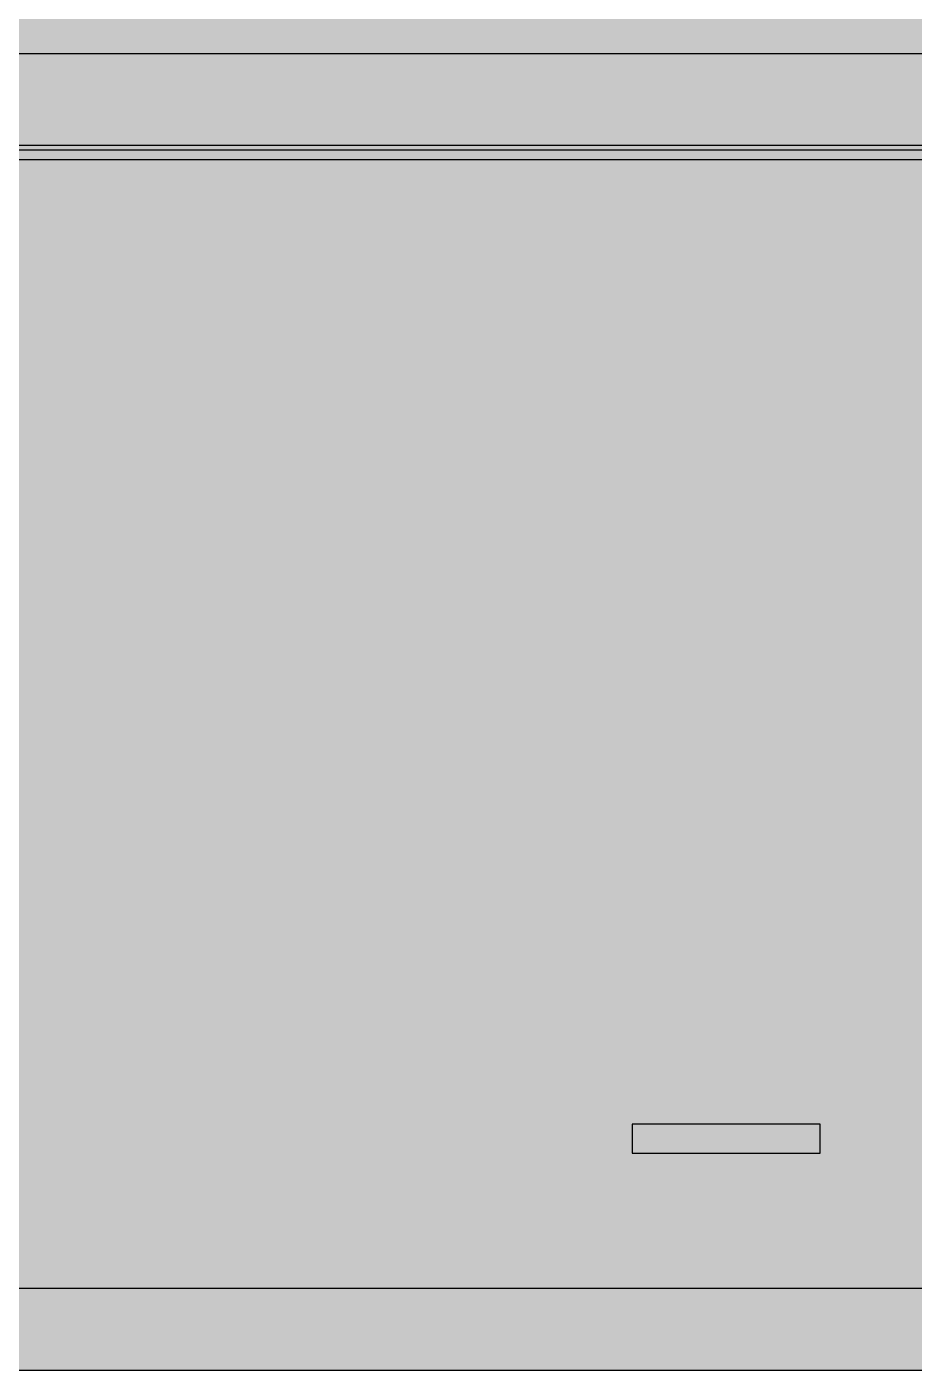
# Model space of a CAD drawing. Header units: millimetres. Extents: x 0 to 966, y -664 to 90.
# Drawn here: x 786 to 802.22, y -520 to -495.45 of the extents above; entities that cross this region are included whole.
import ezdxf

# ---------------------------------------------------------------- set-up
doc = ezdxf.new("R2010")
doc.units = ezdxf.units.MM
for name, color, linetype in [('HDL_BODY', 7, 'Continuous'), ('HDL_DETAIL', 7, 'Continuous'), ('HDL_PRINT', 7, 'Continuous')]:
    doc.layers.add(name, color=color, linetype=linetype)

# ---------------------------------------------------------------- blocks, each defined once
blk = doc.blocks.new('M_DMX512.1_FRONT')
at = {"layer": 'HDL_BODY', "true_color": 0x202126}
blk.add_hatch(color=250, dxfattribs=at).paths.add_polyline_path([(0, 0), (72, 0), (72, 90), (0, 90)])
at = {"layer": 'HDL_BODY', "true_color": 0x2a2a30}
blk.add_hatch(color=250, dxfattribs=at).paths.add_polyline_path([(0.4, 20.52), (71.6, 20.52), (71.6, 68.31), (0.4, 68.31)])
at = {"layer": 'HDL_BODY', "true_color": 0x23242a}
blk.add_hatch(color=250, dxfattribs=at).paths.add_polyline_path([(0.4, 0.5), (71.6, 0.5), (71.6, 19.8), (0.4, 19.8)])
at = {"layer": 'HDL_PRINT', "true_color": 0xdee1e9}
h = blk.add_hatch(color=254, dxfattribs=at)
h.paths.add_polyline_path([(43.537, 12.958), (43.537, 14.721), (44.152, 14.721), (44.197, 14.721), (44.241, 14.721), (44.285, 14.721), (44.329, 14.721), (44.373, 14.721), (44.417, 14.721), (44.454, 14.716), (44.492, 14.703), (44.529, 14.686), (44.567, 14.667), (44.605, 14.65), (44.644, 14.638), (44.682, 14.633), (44.688, 14.626), (44.704, 14.607), (44.725, 14.578), (44.746, 14.541), (44.762, 14.5), (44.768, 14.456), (44.801, 14.419), (44.825, 14.381), (44.841, 14.343), (44.85, 14.305), (44.855, 14.268), (44.857, 14.23), (44.857, 14.192), (44.853, 14.155), (44.842, 14.112), (44.825, 14.065), (44.802, 14.016), (44.775, 13.966), (44.746, 13.919), (44.714, 13.876), (44.682, 13.839), (44.649, 13.81), (44.61, 13.782), (44.564, 13.755), (44.511, 13.73), (44.453, 13.708), (44.387, 13.689), (44.316, 13.675), (44.237, 13.666), (44.152, 13.663), (43.712, 13.663), (43.712, 12.958), (43.537, 12.958)])
h.paths.add_polyline_path([(43.712, 13.928), (44.152, 13.928), (44.223, 13.928), (44.284, 13.93), (44.337, 13.935), (44.384, 13.944), (44.427, 13.96), (44.466, 13.983), (44.503, 14.016), (44.541, 14.023), (44.566, 14.042), (44.581, 14.071), (44.589, 14.107), (44.592, 14.148), (44.593, 14.192), (44.592, 14.236), (44.589, 14.277), (44.581, 14.313), (44.566, 14.342), (44.541, 14.361), (44.503, 14.368), (44.497, 14.406), (44.481, 14.434), (44.46, 14.456), (44.439, 14.479), (44.424, 14.507), (44.417, 14.545), (44.379, 14.545), (44.348, 14.545), (44.317, 14.545), (44.279, 14.545), (44.227, 14.545), (44.152, 14.545), (43.712, 14.545), (43.712, 13.928)])
for points in [[(48.557, 12.958), (49.087, 14.721), (49.262, 14.721), (48.736, 12.958), (48.557, 12.958)], [(49.441, 12.958), (49.441, 14.721), (49.616, 14.721), (49.616, 13.222), (50.497, 13.222), (50.497, 12.958), (49.441, 12.958)], [(50.761, 12.958), (50.761, 14.721), (52.085, 14.721), (52.085, 14.545), (51.026, 14.545), (51.026, 14.016), (51.996, 14.016), (51.996, 13.751), (51.026, 13.751), (51.026, 13.222), (52.085, 13.222), (52.085, 12.958), (50.761, 12.958)], [(45.122, 12.958), (45.122, 14.28), (45.298, 14.28), (45.298, 14.016), (45.304, 14.059), (45.321, 14.101), (45.342, 14.137), (45.364, 14.166), (45.38, 14.185), (45.387, 14.192), (45.424, 14.229), (45.451, 14.254), (45.473, 14.269), (45.496, 14.277), (45.524, 14.28), (45.562, 14.28), (45.6, 14.28), (45.628, 14.277), (45.651, 14.269), (45.674, 14.254), (45.701, 14.229), (45.738, 14.192), (45.738, 14.016), (45.686, 14.016), (45.639, 14.016), (45.599, 14.016), (45.572, 14.016), (45.562, 14.016), (45.518, 14.016), (45.487, 14.016), (45.46, 14.016), (45.43, 14.016), (45.387, 14.016), (45.386, 14.007), (45.381, 13.985), (45.367, 13.959), (45.341, 13.937), (45.298, 13.928), (45.298, 13.884), (45.298, 13.839), (45.298, 13.795), (45.298, 13.751), (45.298, 13.707), (45.298, 13.663), (45.298, 12.958), (45.122, 12.958)], [(46.621, 6.082), (46.883, 5.994), (46.854, 5.936), (46.825, 5.878), (46.796, 5.821), (46.767, 5.767), (46.737, 5.716), (46.708, 5.668), (46.679, 5.624), (46.65, 5.586), (46.621, 5.554), (46.562, 5.524), (46.503, 5.496), (46.444, 5.469), (46.385, 5.444), (46.326, 5.422), (46.267, 5.403), (46.209, 5.389), (46.15, 5.38), (46.092, 5.377), (46.026, 5.381), (45.961, 5.392), (45.898, 5.41), (45.838, 5.432), (45.782, 5.459), (45.732, 5.489), (45.688, 5.521), (45.651, 5.554), (45.618, 5.587), (45.585, 5.621), (45.551, 5.657), (45.518, 5.697), (45.485, 5.74), (45.452, 5.789), (45.419, 5.844), (45.387, 5.906), (45.357, 5.943), (45.335, 5.987), (45.319, 6.038), (45.309, 6.093), (45.302, 6.153), (45.299, 6.216), (45.298, 6.281), (45.298, 6.347), (45.298, 6.413), (45.299, 6.478), (45.302, 6.541), (45.309, 6.6), (45.319, 6.656), (45.335, 6.706), (45.357, 6.751), (45.387, 6.788), (45.419, 6.85), (45.452, 6.905), (45.485, 6.953), (45.518, 6.997), (45.551, 7.036), (45.585, 7.073), (45.618, 7.107), (45.651, 7.14), (45.717, 7.169), (45.782, 7.191), (45.844, 7.207), (45.904, 7.217), (45.959, 7.224), (46.01, 7.227), (46.054, 7.228), (46.092, 7.228), (46.157, 7.228), (46.222, 7.227), (46.285, 7.224), (46.344, 7.217), (46.4, 7.207), (46.45, 7.191), (46.495, 7.169), (46.532, 7.14), (46.587, 7.084), (46.636, 7.034), (46.679, 6.987), (46.714, 6.942), (46.744, 6.898), (46.767, 6.853), (46.783, 6.806), (46.793, 6.755), (46.797, 6.699), (46.621, 6.699), (46.583, 6.737), (46.547, 6.775), (46.513, 6.813), (46.485, 6.851), (46.462, 6.888), (46.448, 6.926), (46.443, 6.964), (46.405, 6.969), (46.366, 6.981), (46.324, 6.999), (46.276, 7.017), (46.223, 7.035), (46.162, 7.047), (46.092, 7.052), (46.049, 7.047), (45.998, 7.035), (45.943, 7.017), (45.886, 6.999), (45.831, 6.981), (45.781, 6.969), (45.738, 6.964), (45.706, 6.926), (45.681, 6.888), (45.661, 6.851), (45.642, 6.813), (45.621, 6.775), (45.596, 6.737), (45.562, 6.699), (45.562, 6.629), (45.562, 6.568), (45.562, 6.514), (45.562, 6.467), (45.562, 6.424), (45.562, 6.385), (45.562, 6.347), (45.562, 6.285), (45.562, 6.228), (45.562, 6.176), (45.562, 6.126), (45.562, 6.077), (45.562, 6.025), (45.562, 5.968), (45.562, 5.906), (45.6, 5.869), (45.638, 5.833), (45.676, 5.8), (45.713, 5.771), (45.751, 5.749), (45.789, 5.735), (45.827, 5.73), (45.865, 5.697), (45.903, 5.674), (45.941, 5.658), (45.978, 5.649), (46.016, 5.644), (46.054, 5.642), (46.092, 5.642), (46.162, 5.642), (46.223, 5.644), (46.276, 5.649), (46.324, 5.658), (46.366, 5.674), (46.405, 5.697), (46.443, 5.73), (46.476, 5.763), (46.508, 5.797), (46.538, 5.834), (46.565, 5.873), (46.588, 5.917), (46.606, 5.965), (46.617, 6.02), (46.621, 6.082)], [(47.061, 5.906), (47.237, 5.906), (47.27, 5.868), (47.296, 5.831), (47.316, 5.793), (47.335, 5.755), (47.355, 5.717), (47.38, 5.679), (47.412, 5.642), (47.419, 5.635), (47.439, 5.619), (47.468, 5.598), (47.505, 5.576), (47.547, 5.56), (47.591, 5.554), (47.628, 5.559), (47.665, 5.573), (47.703, 5.595), (47.74, 5.623), (47.778, 5.656), (47.815, 5.692), (47.853, 5.73), (47.886, 5.735), (47.909, 5.751), (47.925, 5.778), (47.935, 5.816), (47.94, 5.865), (47.941, 5.924), (47.942, 5.994), (47.941, 6.038), (47.938, 6.079), (47.931, 6.115), (47.915, 6.144), (47.89, 6.164), (47.853, 6.171), (47.815, 6.203), (47.778, 6.227), (47.74, 6.242), (47.703, 6.252), (47.665, 6.257), (47.628, 6.258), (47.591, 6.259), (47.502, 6.259), (47.502, 6.435), (47.54, 6.44), (47.577, 6.452), (47.615, 6.47), (47.653, 6.488), (47.69, 6.506), (47.728, 6.518), (47.766, 6.523), (47.798, 6.561), (47.821, 6.599), (47.836, 6.636), (47.846, 6.674), (47.85, 6.712), (47.852, 6.75), (47.853, 6.788), (47.852, 6.825), (47.849, 6.853), (47.842, 6.876), (47.827, 6.899), (47.803, 6.926), (47.766, 6.964), (47.759, 6.97), (47.74, 6.987), (47.711, 7.008), (47.675, 7.029), (47.634, 7.046), (47.591, 7.052), (47.547, 7.046), (47.505, 7.029), (47.468, 7.008), (47.439, 6.987), (47.419, 6.97), (47.412, 6.964), (47.38, 6.926), (47.355, 6.888), (47.335, 6.851), (47.316, 6.813), (47.296, 6.775), (47.27, 6.737), (47.237, 6.699), (47.061, 6.788), (47.066, 6.83), (47.081, 6.879), (47.102, 6.929), (47.13, 6.976), (47.163, 7.015), (47.199, 7.042), (47.237, 7.052), (47.27, 7.085), (47.305, 7.117), (47.341, 7.147), (47.38, 7.173), (47.424, 7.196), (47.473, 7.213), (47.528, 7.224), (47.591, 7.228), (47.628, 7.228), (47.665, 7.226), (47.703, 7.221), (47.74, 7.212), (47.778, 7.196), (47.815, 7.173), (47.853, 7.14), (47.89, 7.135), (47.927, 7.121), (47.96, 7.099), (47.989, 7.07), (48.011, 7.037), (48.026, 7.001), (48.031, 6.964), (48.067, 6.926), (48.092, 6.899), (48.106, 6.876), (48.114, 6.853), (48.117, 6.825), (48.117, 6.788), (48.117, 6.75), (48.115, 6.712), (48.11, 6.674), (48.101, 6.636), (48.086, 6.599), (48.063, 6.561), (48.031, 6.523), (48.024, 6.517), (48.005, 6.5), (47.975, 6.479), (47.938, 6.458), (47.897, 6.441), (47.853, 6.435), (47.891, 6.402), (47.929, 6.377), (47.967, 6.356), (48.005, 6.337), (48.043, 6.317), (48.08, 6.292), (48.117, 6.259), (48.15, 6.221), (48.174, 6.183), (48.19, 6.145), (48.199, 6.108), (48.204, 6.07), (48.206, 6.032), (48.206, 5.994), (48.202, 5.928), (48.191, 5.863), (48.174, 5.801), (48.151, 5.741), (48.124, 5.685), (48.095, 5.635), (48.063, 5.591), (48.031, 5.554), (47.994, 5.521), (47.949, 5.489), (47.899, 5.459), (47.843, 5.432), (47.784, 5.41), (47.721, 5.392), (47.656, 5.381), (47.591, 5.377), (47.528, 5.381), (47.473, 5.392), (47.424, 5.41), (47.38, 5.432), (47.341, 5.459), (47.305, 5.489), (47.27, 5.521), (47.237, 5.554), (47.204, 5.587), (47.172, 5.621), (47.142, 5.657), (47.116, 5.697), (47.093, 5.74), (47.076, 5.789), (47.065, 5.844), (47.061, 5.906)], [(50.41, 5.465), (49.706, 7.228), (49.97, 7.228), (50.41, 5.906), (50.442, 5.868), (50.465, 5.831), (50.481, 5.793), (50.49, 5.755), (50.495, 5.717), (50.496, 5.679), (50.497, 5.642), (50.53, 5.679), (50.555, 5.717), (50.576, 5.755), (50.596, 5.793), (50.616, 5.831), (50.642, 5.868), (50.675, 5.906), (51.115, 7.228), (51.38, 7.228), (50.675, 5.465), (50.41, 5.465)]]:
    blk.add_hatch(color=254, dxfattribs=at).paths.add_polyline_path(points)
h = blk.add_hatch(color=254, dxfattribs=at)
h.paths.add_polyline_path([(45.827, 13.575), (45.83, 13.66), (45.839, 13.738), (45.853, 13.81), (45.872, 13.875), (45.894, 13.934), (45.919, 13.986), (45.946, 14.032), (45.974, 14.071), (46.002, 14.104), (46.065, 14.137), (46.121, 14.169), (46.173, 14.198), (46.223, 14.225), (46.273, 14.248), (46.325, 14.265), (46.381, 14.276), (46.443, 14.28), (46.509, 14.276), (46.575, 14.265), (46.638, 14.248), (46.697, 14.225), (46.753, 14.198), (46.803, 14.169), (46.847, 14.137), (46.883, 14.104), (46.916, 14.067), (46.948, 14.023), (46.979, 13.972), (47.006, 13.917), (47.028, 13.857), (47.046, 13.794), (47.057, 13.729), (47.061, 13.663), (47.057, 13.597), (47.047, 13.532), (47.033, 13.469), (47.017, 13.41), (47, 13.354), (46.986, 13.304), (46.976, 13.259), (46.972, 13.222), (46.939, 13.185), (46.911, 13.149), (46.886, 13.116), (46.857, 13.088), (46.821, 13.066), (46.773, 13.051), (46.707, 13.046), (46.67, 13.013), (46.633, 12.99), (46.595, 12.974), (46.557, 12.965), (46.519, 12.96), (46.481, 12.958), (46.443, 12.958), (46.377, 12.962), (46.312, 12.973), (46.25, 12.99), (46.19, 13.013), (46.135, 13.04), (46.084, 13.07), (46.04, 13.101), (46.002, 13.134), (45.97, 13.171), (45.939, 13.215), (45.909, 13.266), (45.882, 13.322), (45.86, 13.381), (45.842, 13.444), (45.831, 13.509), (45.827, 13.575)])
h.paths.add_polyline_path([(46.092, 13.575), (46.092, 13.532), (46.094, 13.482), (46.098, 13.427), (46.108, 13.37), (46.123, 13.315), (46.146, 13.265), (46.178, 13.222), (46.216, 13.19), (46.254, 13.166), (46.292, 13.151), (46.33, 13.141), (46.368, 13.136), (46.406, 13.135), (46.443, 13.134), (46.481, 13.135), (46.519, 13.136), (46.557, 13.141), (46.595, 13.151), (46.633, 13.166), (46.67, 13.19), (46.707, 13.222), (46.737, 13.259), (46.759, 13.304), (46.775, 13.354), (46.785, 13.41), (46.792, 13.469), (46.795, 13.532), (46.796, 13.597), (46.797, 13.663), (46.796, 13.706), (46.795, 13.756), (46.79, 13.811), (46.78, 13.868), (46.764, 13.923), (46.74, 13.973), (46.707, 14.016), (46.67, 14.021), (46.633, 14.033), (46.595, 14.05), (46.557, 14.069), (46.519, 14.086), (46.481, 14.099), (46.443, 14.104), (46.406, 14.099), (46.368, 14.086), (46.33, 14.069), (46.292, 14.05), (46.254, 14.033), (46.216, 14.021), (46.178, 14.016), (46.149, 13.979), (46.128, 13.935), (46.113, 13.884), (46.102, 13.828), (46.096, 13.769), (46.093, 13.706), (46.092, 13.641), (46.092, 13.575)])
h = blk.add_hatch(color=254, dxfattribs=at)
h.paths.add_polyline_path([(47.237, 12.87), (47.412, 12.87), (47.45, 12.826), (47.475, 12.785), (47.49, 12.749), (47.498, 12.72), (47.501, 12.701), (47.502, 12.694), (47.54, 12.689), (47.577, 12.676), (47.615, 12.659), (47.653, 12.64), (47.69, 12.623), (47.728, 12.61), (47.766, 12.605), (47.809, 12.612), (47.85, 12.628), (47.886, 12.649), (47.915, 12.671), (47.935, 12.687), (47.942, 12.694), (47.98, 12.731), (48.008, 12.759), (48.031, 12.782), (48.053, 12.805), (48.08, 12.832), (48.117, 12.87), (48.117, 12.877), (48.117, 12.899), (48.117, 12.936), (48.117, 12.987), (48.117, 13.053), (48.117, 13.134), (48.081, 13.101), (48.038, 13.07), (47.991, 13.04), (47.942, 13.013), (47.892, 12.99), (47.845, 12.973), (47.803, 12.962), (47.766, 12.958), (47.7, 12.962), (47.636, 12.973), (47.573, 12.99), (47.513, 13.013), (47.457, 13.04), (47.407, 13.07), (47.363, 13.101), (47.326, 13.134), (47.299, 13.193), (47.279, 13.252), (47.263, 13.311), (47.252, 13.369), (47.245, 13.428), (47.24, 13.487), (47.238, 13.546), (47.237, 13.604), (47.237, 13.663), (47.237, 13.707), (47.237, 13.751), (47.237, 13.795), (47.237, 13.839), (47.237, 13.884), (47.237, 13.928), (47.275, 13.965), (47.311, 14.003), (47.343, 14.041), (47.371, 14.079), (47.393, 14.116), (47.407, 14.154), (47.412, 14.192), (47.455, 14.225), (47.506, 14.248), (47.561, 14.264), (47.618, 14.273), (47.673, 14.278), (47.723, 14.28), (47.766, 14.28), (47.828, 14.276), (47.883, 14.265), (47.932, 14.248), (47.975, 14.225), (48.015, 14.198), (48.051, 14.169), (48.085, 14.137), (48.117, 14.104), (48.117, 14.28), (48.296, 14.28), (48.296, 13.134), (48.296, 13.068), (48.296, 13.003), (48.296, 12.941), (48.296, 12.881), (48.296, 12.825), (48.296, 12.775), (48.296, 12.731), (48.296, 12.694), (48.257, 12.661), (48.219, 12.635), (48.181, 12.615), (48.143, 12.596), (48.106, 12.575), (48.068, 12.55), (48.031, 12.517), (47.993, 12.512), (47.955, 12.5), (47.916, 12.483), (47.879, 12.464), (47.841, 12.447), (47.803, 12.434), (47.766, 12.429), (47.704, 12.433), (47.649, 12.444), (47.601, 12.462), (47.557, 12.484), (47.517, 12.511), (47.481, 12.541), (47.446, 12.572), (47.412, 12.605), (47.375, 12.611), (47.34, 12.627), (47.307, 12.654), (47.279, 12.692), (47.257, 12.74), (47.242, 12.8), (47.237, 12.87)])
h.paths.add_polyline_path([(47.412, 13.663), (47.412, 13.597), (47.414, 13.534), (47.417, 13.474), (47.423, 13.421), (47.434, 13.376), (47.45, 13.341), (47.472, 13.319), (47.502, 13.311), (47.54, 13.273), (47.577, 13.237), (47.615, 13.204), (47.653, 13.176), (47.69, 13.154), (47.728, 13.139), (47.766, 13.134), (47.803, 13.139), (47.841, 13.154), (47.879, 13.176), (47.916, 13.204), (47.955, 13.237), (47.993, 13.273), (48.031, 13.311), (48.059, 13.319), (48.081, 13.341), (48.096, 13.376), (48.106, 13.421), (48.113, 13.474), (48.116, 13.534), (48.117, 13.597), (48.117, 13.663), (48.117, 13.706), (48.115, 13.756), (48.11, 13.811), (48.101, 13.868), (48.086, 13.923), (48.063, 13.973), (48.031, 14.016), (47.993, 14.021), (47.955, 14.033), (47.916, 14.05), (47.879, 14.069), (47.841, 14.086), (47.803, 14.099), (47.766, 14.104), (47.728, 14.104), (47.69, 14.102), (47.653, 14.097), (47.615, 14.087), (47.577, 14.072), (47.54, 14.048), (47.502, 14.016), (47.468, 13.973), (47.445, 13.923), (47.429, 13.868), (47.419, 13.811), (47.414, 13.756), (47.413, 13.706), (47.412, 13.663)])
h = blk.add_hatch(color=254, dxfattribs=at)
h.paths.add_polyline_path([(43.623, 5.465), (43.623, 7.228), (44.152, 7.228), (44.223, 7.228), (44.284, 7.226), (44.337, 7.221), (44.384, 7.212), (44.427, 7.196), (44.466, 7.173), (44.503, 7.14), (44.542, 7.14), (44.58, 7.138), (44.618, 7.133), (44.656, 7.124), (44.694, 7.108), (44.731, 7.085), (44.768, 7.052), (44.806, 7.014), (44.843, 6.977), (44.876, 6.939), (44.904, 6.901), (44.927, 6.863), (44.941, 6.825), (44.947, 6.788), (44.975, 6.725), (44.996, 6.669), (45.012, 6.617), (45.022, 6.567), (45.028, 6.517), (45.031, 6.465), (45.033, 6.409), (45.033, 6.347), (45.033, 6.276), (45.033, 6.215), (45.033, 6.162), (45.033, 6.115), (45.033, 6.072), (45.033, 6.032), (45.033, 5.994), (45.001, 5.956), (44.976, 5.919), (44.956, 5.881), (44.937, 5.843), (44.916, 5.805), (44.891, 5.768), (44.857, 5.73), (44.852, 5.697), (44.838, 5.672), (44.815, 5.651), (44.787, 5.632), (44.754, 5.612), (44.719, 5.587), (44.682, 5.554), (44.675, 5.547), (44.655, 5.531), (44.626, 5.509), (44.589, 5.488), (44.548, 5.472), (44.503, 5.465), (44.46, 5.465), (44.416, 5.465), (44.373, 5.465), (44.329, 5.465), (44.285, 5.465), (44.242, 5.465), (43.623, 5.465)])
h.paths.add_polyline_path([(43.798, 5.642), (44.152, 5.642), (44.223, 5.642), (44.284, 5.642), (44.337, 5.642), (44.384, 5.642), (44.427, 5.642), (44.466, 5.642), (44.503, 5.642), (44.51, 5.679), (44.527, 5.707), (44.548, 5.73), (44.569, 5.753), (44.586, 5.78), (44.593, 5.818), (44.626, 5.823), (44.651, 5.837), (44.672, 5.86), (44.691, 5.888), (44.711, 5.921), (44.736, 5.957), (44.768, 5.994), (44.768, 6.032), (44.768, 6.072), (44.768, 6.115), (44.768, 6.162), (44.768, 6.215), (44.768, 6.276), (44.768, 6.347), (44.768, 6.413), (44.767, 6.478), (44.764, 6.541), (44.757, 6.6), (44.747, 6.656), (44.732, 6.706), (44.71, 6.751), (44.682, 6.788), (44.677, 6.825), (44.662, 6.861), (44.64, 6.894), (44.611, 6.922), (44.578, 6.944), (44.541, 6.959), (44.503, 6.964), (44.466, 6.964), (44.427, 6.964), (44.384, 6.964), (44.337, 6.964), (44.284, 6.964), (44.223, 6.964), (44.152, 6.964), (43.798, 6.964), (43.798, 5.642)])
h = blk.add_hatch(color=254, dxfattribs=at)
h.paths.add_polyline_path([(48.382, 6.347), (48.382, 6.413), (48.383, 6.478), (48.387, 6.541), (48.393, 6.6), (48.404, 6.656), (48.42, 6.706), (48.442, 6.751), (48.471, 6.788), (48.475, 6.85), (48.486, 6.905), (48.503, 6.953), (48.525, 6.997), (48.552, 7.036), (48.582, 7.073), (48.613, 7.107), (48.647, 7.14), (48.685, 7.145), (48.725, 7.158), (48.767, 7.175), (48.814, 7.194), (48.868, 7.211), (48.929, 7.223), (49.001, 7.228), (49.044, 7.228), (49.084, 7.225), (49.121, 7.217), (49.15, 7.202), (49.169, 7.177), (49.176, 7.14), (49.213, 7.135), (49.249, 7.121), (49.281, 7.099), (49.31, 7.07), (49.332, 7.037), (49.346, 7.001), (49.352, 6.964), (49.385, 6.926), (49.41, 6.888), (49.431, 6.851), (49.45, 6.813), (49.47, 6.775), (49.495, 6.737), (49.527, 6.699), (49.527, 6.661), (49.527, 6.622), (49.527, 6.579), (49.527, 6.532), (49.527, 6.478), (49.527, 6.417), (49.527, 6.347), (49.527, 6.262), (49.526, 6.184), (49.524, 6.112), (49.519, 6.046), (49.512, 5.988), (49.501, 5.935), (49.486, 5.89), (49.466, 5.851), (49.441, 5.818), (49.436, 5.748), (49.421, 5.688), (49.399, 5.64), (49.37, 5.602), (49.337, 5.575), (49.3, 5.559), (49.262, 5.554), (49.225, 5.516), (49.188, 5.48), (49.15, 5.447), (49.113, 5.419), (49.075, 5.397), (49.038, 5.382), (49.001, 5.377), (48.934, 5.381), (48.869, 5.392), (48.805, 5.41), (48.746, 5.432), (48.69, 5.459), (48.639, 5.489), (48.595, 5.521), (48.557, 5.554), (48.534, 5.604), (48.511, 5.658), (48.488, 5.717), (48.467, 5.781), (48.447, 5.849), (48.429, 5.921), (48.413, 5.997), (48.4, 6.078), (48.39, 6.163), (48.384, 6.253), (48.382, 6.347)])
h.paths.add_polyline_path([(48.647, 6.347), (48.647, 6.246), (48.647, 6.156), (48.649, 6.075), (48.652, 6.003), (48.658, 5.939), (48.666, 5.883), (48.677, 5.835), (48.692, 5.794), (48.712, 5.759), (48.736, 5.73), (48.773, 5.692), (48.81, 5.656), (48.848, 5.623), (48.886, 5.595), (48.924, 5.573), (48.962, 5.559), (49.001, 5.554), (49.037, 5.559), (49.073, 5.573), (49.106, 5.595), (49.134, 5.623), (49.156, 5.656), (49.171, 5.692), (49.176, 5.73), (49.202, 5.759), (49.227, 5.794), (49.252, 5.835), (49.275, 5.883), (49.296, 5.939), (49.315, 6.003), (49.33, 6.075), (49.342, 6.156), (49.349, 6.246), (49.352, 6.347), (49.348, 6.432), (49.339, 6.51), (49.325, 6.582), (49.307, 6.647), (49.285, 6.706), (49.26, 6.758), (49.233, 6.804), (49.205, 6.843), (49.176, 6.876), (49.171, 6.913), (49.156, 6.949), (49.134, 6.982), (49.106, 7.01), (49.073, 7.033), (49.037, 7.047), (49.001, 7.052), (48.934, 7.047), (48.885, 7.033), (48.849, 7.01), (48.82, 6.982), (48.795, 6.949), (48.768, 6.913), (48.736, 6.876), (48.709, 6.843), (48.689, 6.804), (48.673, 6.758), (48.662, 6.706), (48.654, 6.647), (48.65, 6.582), (48.648, 6.51), (48.647, 6.432), (48.647, 6.347)])
at = {"layer": 'HDL_DETAIL', "color": 251, "true_color": 0x52555c}
for points in [[(0, 0), (72, 0), (72, 90), (0, 90), (0, 0)], [(0, 22.303), (72, 22.303), (72, 67.612), (0, 67.612), (0, 22.303)]]:
    blk.add_lwpolyline(points, close=True, dxfattribs=at)
for points in [[(0.529, 24.064), (71.207, 24.064)], [(0.529, 24.064), (71.207, 24.064)], [(0.529, 24.064), (71.207, 24.064)], [(0.529, 24.064), (71.207, 24.064)], [(0.529, 24.064), (71.207, 24.064)], [(0.529, 24.064), (71.207, 24.064)], [(0.529, 24.064), (71.207, 24.064)], [(0.529, 24.064), (71.207, 24.064)], [(0.529, 24.064), (71.207, 24.064)], [(0.529, 24.064), (71.207, 24.064)], [(0.529, 24.064), (71.207, 24.064)], [(0.529, 24.064), (71.207, 24.064)], [(0.529, 24.064), (71.207, 24.064)], [(0.529, 24.064), (71.207, 24.064)], [(0.529, 24.064), (71.207, 24.064)], [(0.529, 24.064), (71.207, 24.064)], [(0.529, 24.064), (71.207, 24.064)], [(0.529, 24.064), (71.207, 24.064)], [(0.529, 24.064), (71.207, 24.064)], [(0.529, 24.064), (71.207, 24.064)], [(0.529, 24.064), (71.207, 24.064)], [(0.529, 22.389), (71.207, 22.389)], [(0.529, 22.389), (71.207, 22.389)], [(0.529, 22.389), (71.207, 22.389)], [(0.529, 22.389), (71.207, 22.389)], [(0.529, 22.389), (71.207, 22.389)], [(0.529, 22.389), (71.207, 22.389)], [(0.529, 22.389), (71.207, 22.389)], [(0.529, 22.389), (71.207, 22.389)], [(0.529, 22.389), (71.207, 22.389)], [(0.529, 22.389), (71.207, 22.389)], [(0.529, 22.389), (71.207, 22.389)], [(0.529, 22.389), (71.207, 22.389)], [(0.529, 22.389), (71.207, 22.389)], [(0.529, 22.389), (71.207, 22.389)], [(0.529, 22.389), (71.207, 22.389)], [(0.529, 22.389), (71.207, 22.389)], [(0.529, 22.389), (71.207, 22.389)], [(0.529, 22.389), (71.207, 22.389)], [(0.529, 22.389), (71.207, 22.389)], [(0.529, 22.389), (71.207, 22.389)], [(0.529, 22.389), (71.207, 22.389)], [(0.264, 22.124), (71.472, 22.124)], [(0.264, 22.124), (71.472, 22.124)], [(0.264, 22.124), (71.472, 22.124)], [(0.264, 22.124), (71.472, 22.124)], [(0.264, 22.124), (71.472, 22.124)], [(0.264, 22.124), (71.472, 22.124)], [(0.264, 22.124), (71.472, 22.124)], [(0.264, 22.124), (71.472, 22.124)], [(0.264, 22.124), (71.472, 22.124)], [(0.264, 22.124), (71.472, 22.124)], [(0.264, 22.124), (71.472, 22.124)], [(0.264, 22.124), (71.472, 22.124)], [(0.264, 22.124), (71.472, 22.124)], [(0.264, 22.124), (71.472, 22.124)], [(0.264, 22.124), (71.472, 22.124)], [(0.264, 22.124), (71.472, 22.124)], [(0.264, 22.124), (71.472, 22.124)], [(0.264, 22.124), (71.472, 22.124)], [(0.264, 22.124), (71.472, 22.124)], [(0.264, 22.124), (71.472, 22.124)], [(0.264, 22.124), (71.472, 22.124)], [(47.061, 4.496), (47.061, 3.967)], [(50.497, 4.496), (47.061, 4.496)], [(50.497, 3.967), (50.497, 4.496)], [(47.061, 3.967), (50.497, 3.967)], [(0.264, 1.499), (63.099, 1.499)], [(0.264, 1.499), (63.099, 1.499)], [(0.264, 1.499), (63.099, 1.499)], [(0.264, 1.499), (63.099, 1.499)], [(0.264, 1.499), (63.099, 1.499)], [(0.264, 1.499), (63.099, 1.499)], [(0.264, 1.499), (63.099, 1.499)], [(0.264, 1.499), (63.099, 1.499)], [(0.264, 1.499), (63.099, 1.499)], [(0.264, 1.499), (63.099, 1.499)], [(0.264, 1.499), (63.099, 1.499)], [(0.264, 1.499), (63.099, 1.499)], [(0.264, 1.499), (63.099, 1.499)], [(0.264, 1.499), (63.099, 1.499)], [(0.264, 1.499), (63.099, 1.499)], [(0.264, 1.499), (63.099, 1.499)], [(0.264, 1.499), (63.099, 1.499)], [(0.264, 1.499), (63.099, 1.499)], [(0.264, 1.499), (63.099, 1.499)], [(0.264, 1.499), (63.099, 1.499)], [(0.264, 1.499), (63.099, 1.499)], [(0.264, 0), (63.628, 0)], [(0.264, 0), (63.628, 0)], [(0.264, 0), (63.628, 0)], [(0.264, 0), (63.628, 0)], [(0.264, 0), (63.628, 0)], [(0.264, 0), (63.628, 0)], [(0.264, 0), (63.628, 0)], [(0.264, 0), (63.628, 0)], [(0.264, 0), (63.628, 0)], [(0.264, 0), (63.628, 0)], [(0.264, 0), (63.628, 0)], [(0.264, 0), (63.628, 0)], [(0.264, 0), (63.628, 0)], [(0.264, 0), (63.628, 0)], [(0.264, 0), (63.628, 0)], [(0.264, 0), (63.628, 0)], [(0.264, 0), (63.628, 0)], [(0.264, 0), (63.628, 0)], [(0.264, 0), (63.628, 0)], [(0.264, 0), (63.628, 0)], [(0.264, 0), (63.628, 0)]]:
    blk.add_lwpolyline(points, dxfattribs=at)

msp = doc.modelspace()

# ---------------------------------------------------------------- block references
msp.add_blockref('M_DMX512.1_FRONT', (750, -520))

doc.saveas('drawing.dxf')
